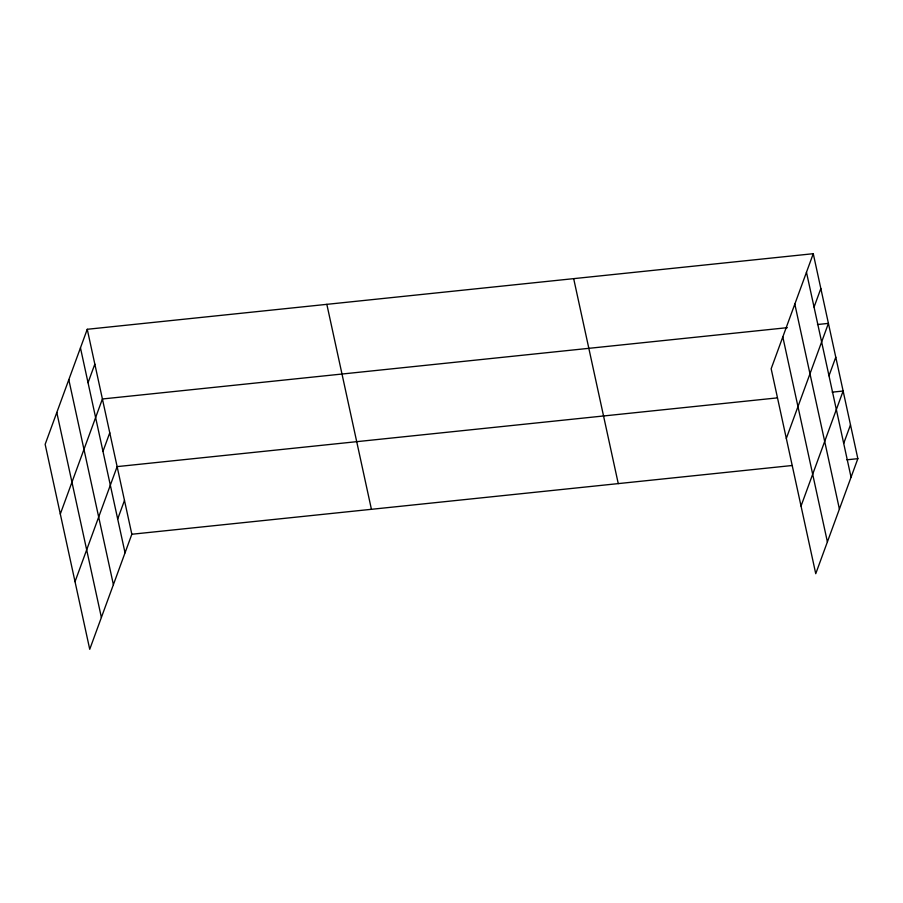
<?xml version="1.0" encoding="UTF-8"?>
<svg xmlns="http://www.w3.org/2000/svg" width="903" height="903" viewBox="0 0 903 903"><rect width="100%" height="100%" fill="white"/><g stroke="black" fill="none" stroke-linecap="round" stroke-linejoin="round"><path stroke-width="1.35" d="M87.252 329.29L45.15 444.332L89.736 649.302L131.838 534.249L87.252 329.29L813.264 253.698L857.85 458.668L815.748 573.71L771.162 368.751L813.264 253.698M88.042 382.691L94.826 364.135M60.309 514.021L102.411 398.979L787.348 327.665M102.976 451.353L109.771 432.797M75.028 581.667L117.13 466.614L777.427 397.873M117.695 518.988L124.479 500.431M814.054 307.099L820.838 288.542M786.321 438.44L828.423 323.387L817.475 324.527M828.988 375.761L835.783 357.204M801.029 506.075L843.131 391.022L832.182 392.162M843.707 443.407L850.491 424.85M131.838 534.249L792.134 465.508M846.901 459.808L857.85 458.668M806.469 272.254L851.055 477.224M794.821 304.097L839.406 509.066M782.811 336.909L827.396 541.879M573.676 278.643L618.262 483.613M326.841 304.345L371.426 509.315M80.457 347.847L125.043 552.817M68.809 379.689L113.394 584.659M56.799 412.49L101.384 617.46"/></g></svg>
